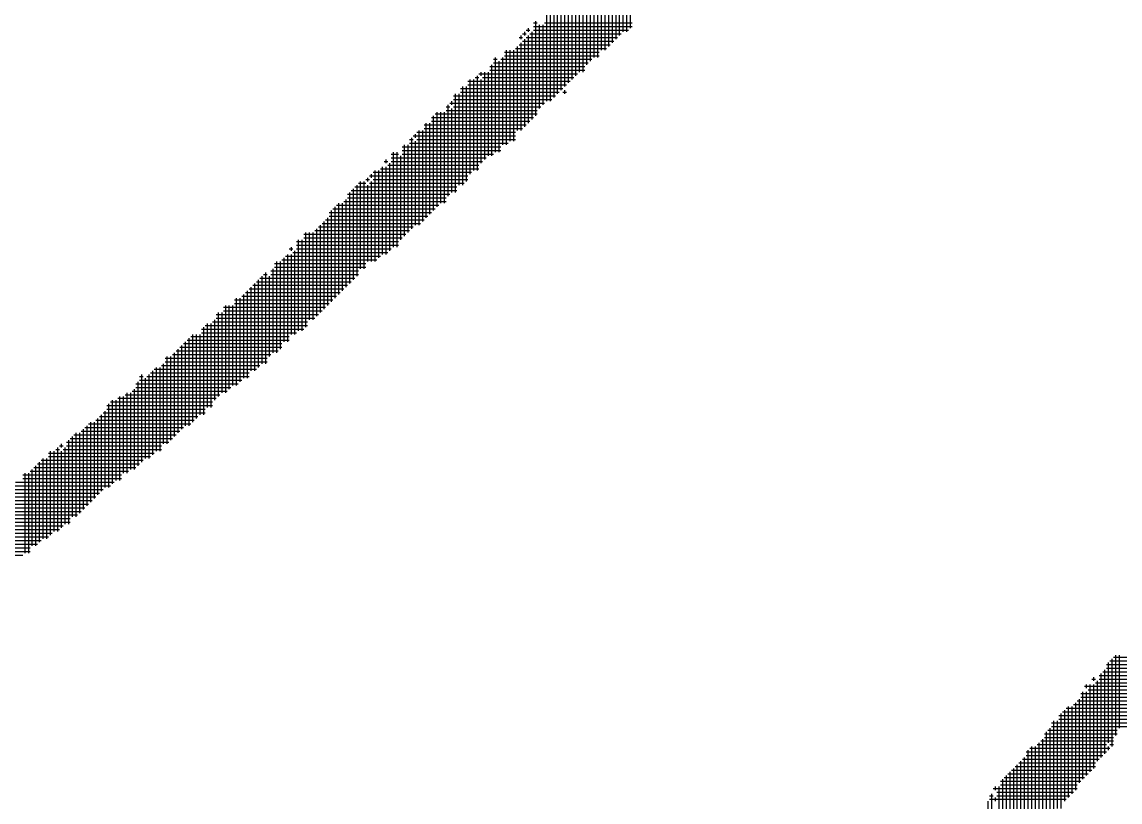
# Model space of a CAD drawing. Header units: feet. Extents: x 0 to 252300, y 0 to 178200.
# Drawn here: x 170906 to 171608, y 8398 to 8897 of the extents above; entities that cross this region are included whole.
import ezdxf

# ---------------------------------------------------------------- set-up
doc = ezdxf.new("R2010")
doc.units = ezdxf.units.FT
doc.header["$LTSCALE"] = 3000
doc.header["$MEASUREMENT"] = 0
doc.layers.add('CX-BORD-LIN1', color=4, linetype='CONTINUOUS')

msp = doc.modelspace()

# ---------------------------------------------------------------- linework, layer by layer
at = {"layer": 'CX-BORD-LIN1'}
for p, q in [((171289.94, 8953.64), (171289.94, 8890.65)), ((171292.27, 8958.31), (171292.27, 8890.65)), ((171294.6, 8958.31), (171294.6, 8892.99)), ((171285.27, 8946.64), (171285.27, 8885.99)), ((171287.6, 8951.31), (171287.6, 8888.32)), ((171275.94, 8939.64), (171275.94, 8878.99)), ((171278.27, 8939.64), (171278.27, 8878.99)), ((171280.6, 8944.31), (171280.6, 8881.32)), ((171282.94, 8944.31), (171282.94, 8883.66)), ((171268.94, 8932.65), (171268.94, 8871.99)), ((171273.61, 8932.65), (171273.61, 8874.33)), ((171266.61, 8930.31), (171266.61, 8869.66)), ((171271.27, 8930.31), (171271.27, 8874.33)), ((171257.28, 8918.65), (171257.28, 8860.33)), ((171259.61, 8920.98), (171259.61, 8862.66)), ((171261.94, 8920.98), (171261.94, 8864.99)), ((171264.28, 8923.31), (171264.28, 8864.99)), ((171247.95, 8911.65), (171247.95, 8851)), ((171250.28, 8916.32), (171250.28, 8853.33)), ((171252.61, 8913.98), (171252.61, 8855.66)), ((171254.94, 8916.32), (171254.94, 8858)), ((171243.28, 8906.98), (171243.28, 8846.33)), ((171245.61, 8909.32), (171245.61, 8848.66)), ((171233.95, 8897.65), (171233.95, 8837)), ((171240.95, 8902.32), (171240.95, 8846.33)), ((171226.95, 8890.65), (171226.95, 8888.32)), ((171228.12, 8891.82), (171230.45, 8891.82)), ((171229.28, 8892.99), (171229.28, 8890.65)), ((171231.62, 8890.65), (171231.62, 8834.67)), ((171232.78, 8896.49), (171235.12, 8896.49)), ((171232.78, 8894.15), (171295.77, 8894.15)), ((171232.78, 8891.82), (171293.44, 8891.82)), ((171236.28, 8895.32), (171236.28, 8841.67)), ((171238.61, 8895.32), (171238.61, 8844)), ((171239.78, 8896.49), (171295.77, 8896.49)), ((171223.45, 8887.16), (171225.78, 8887.16)), ((171223.45, 8882.49), (171281.77, 8882.49)), ((171224.62, 8888.32), (171224.62, 8885.99)), ((171224.62, 8883.66), (171224.62, 8827.67)), ((171225.78, 8889.49), (171228.12, 8889.49)), ((171225.78, 8884.82), (171284.1, 8884.82)), ((171226.95, 8885.99), (171226.95, 8830)), ((171228.12, 8887.16), (171286.44, 8887.16)), ((171229.28, 8888.32), (171229.28, 8832.33)), ((171230.45, 8889.49), (171288.77, 8889.49)), ((171214.12, 8877.82), (171274.77, 8877.82)), ((171214.12, 8875.49), (171274.77, 8875.49)), ((171215.29, 8878.99), (171215.29, 8818.34)), ((171217.62, 8878.99), (171217.62, 8820.67)), ((171219.95, 8878.99), (171219.95, 8820.67)), ((171221.12, 8880.16), (171279.44, 8880.16)), ((171222.28, 8881.32), (171222.28, 8827.67)), ((171204.79, 8868.49), (171265.44, 8868.49)), ((171205.96, 8869.66), (171205.96, 8811.34)), ((171207.12, 8873.16), (171209.45, 8873.16)), ((171207.12, 8870.83), (171267.77, 8870.83)), ((171208.29, 8874.33), (171208.29, 8813.67)), ((171210.62, 8871.99), (171210.62, 8813.67)), ((171211.79, 8873.16), (171270.11, 8873.16)), ((171212.95, 8874.33), (171212.95, 8818.34)), ((171195.46, 8861.49), (171197.79, 8861.49)), ((171196.62, 8862.66), (171196.62, 8802.01)), ((171197.79, 8863.83), (171260.78, 8863.83)), ((171198.96, 8864.99), (171198.96, 8862.66)), ((171200.12, 8861.49), (171258.44, 8861.49)), ((171201.29, 8864.99), (171201.29, 8809.01)), ((171203.62, 8864.99), (171203.62, 8811.34)), ((171204.79, 8866.16), (171265.44, 8866.16)), ((171186.13, 8854.5), (171251.44, 8854.5)), ((171187.29, 8855.66), (171187.29, 8792.68)), ((171189.63, 8855.66), (171189.63, 8795.01)), ((171190.79, 8859.16), (171256.11, 8859.16)), ((171190.79, 8856.83), (171253.78, 8856.83)), ((171191.96, 8860.33), (171191.96, 8799.68)), ((171194.29, 8860.33), (171194.29, 8802.01)), ((171198.96, 8860.33), (171198.96, 8806.67)), ((171181.46, 8849.83), (171246.78, 8849.83)), ((171181.46, 8847.5), (171244.45, 8847.5)), ((171182.63, 8851), (171182.63, 8788.01)), ((171184.96, 8851), (171184.96, 8792.68)), ((171186.13, 8852.16), (171249.11, 8852.16)), ((171251.44, 8852.16), (171253.78, 8852.16)), ((171252.61, 8853.33), (171252.61, 8851)), ((171176.8, 8842.83), (171179.13, 8842.83)), ((171176.8, 8840.5), (171235.12, 8840.5)), ((171177.96, 8844), (171177.96, 8785.68)), ((171179.13, 8845.17), (171239.78, 8845.17)), ((171180.29, 8846.33), (171180.29, 8844)), ((171180.29, 8841.67), (171180.29, 8788.01)), ((171181.46, 8842.83), (171237.45, 8842.83)), ((171167.46, 8835.83), (171232.78, 8835.83)), ((171167.46, 8833.5), (171230.45, 8833.5)), ((171168.63, 8837), (171168.63, 8776.35)), ((171169.8, 8838.17), (171235.12, 8838.17)), ((171170.96, 8839.33), (171170.96, 8778.68)), ((171173.3, 8839.33), (171173.3, 8781.01)), ((171175.63, 8839.33), (171175.63, 8781.01)), ((171158.13, 8826.5), (171221.12, 8826.5)), ((171159.3, 8827.67), (171159.3, 8767.02)), ((171161.63, 8827.67), (171161.63, 8769.35)), ((171162.8, 8831.17), (171228.12, 8831.17)), ((171162.8, 8828.84), (171225.78, 8828.84)), ((171163.96, 8832.33), (171163.96, 8771.68)), ((171166.3, 8832.33), (171166.3, 8774.01)), ((171153.47, 8821.84), (171155.8, 8821.84)), ((171153.47, 8819.5), (171216.45, 8819.5)), ((171154.63, 8823), (171154.63, 8764.68)), ((171155.8, 8824.17), (171221.12, 8824.17)), ((171156.97, 8825.34), (171156.97, 8823)), ((171156.97, 8820.67), (171156.97, 8767.02)), ((171158.13, 8821.84), (171221.12, 8821.84)), ((171141.8, 8812.51), (171146.47, 8812.51)), ((171142.97, 8813.67), (171142.97, 8753.02)), ((171145.3, 8813.67), (171145.3, 8753.02)), ((171148.8, 8817.17), (171211.79, 8817.17)), ((171148.8, 8814.84), (171211.79, 8814.84)), ((171148.8, 8812.51), (171207.12, 8812.51)), ((171149.97, 8818.34), (171149.97, 8760.02)), ((171152.3, 8818.34), (171152.3, 8762.35)), ((171137.14, 8807.84), (171139.47, 8807.84)), ((171138.3, 8809.01), (171138.3, 8806.67)), ((171139.47, 8805.51), (171197.79, 8805.51)), ((171140.64, 8806.67), (171140.64, 8750.69)), ((171141.8, 8810.17), (171202.46, 8810.17)), ((171141.8, 8807.84), (171200.12, 8807.84)), ((171147.64, 8811.34), (171147.64, 8757.69)), ((171127.81, 8798.51), (171190.79, 8798.51)), ((171128.97, 8799.68), (171128.97, 8797.34)), ((171130.14, 8800.84), (171193.12, 8800.84)), ((171131.31, 8802.01), (171131.31, 8743.69)), ((171133.64, 8802.01), (171133.64, 8746.02)), ((171134.8, 8803.17), (171197.79, 8803.17)), ((171135.97, 8804.34), (171135.97, 8748.35)), ((171138.3, 8804.34), (171138.3, 8748.35)), ((171118.48, 8791.51), (171183.79, 8791.51)), ((171119.64, 8792.68), (171119.64, 8734.36)), ((171120.81, 8793.84), (171125.47, 8793.84)), ((171121.97, 8795.01), (171121.97, 8739.02)), ((171124.31, 8795.01), (171124.31, 8739.02)), ((171125.47, 8796.18), (171127.81, 8796.18)), ((171126.64, 8797.34), (171126.64, 8795.01)), ((171126.64, 8792.68), (171126.64, 8743.69)), ((171127.81, 8793.84), (171188.46, 8793.84)), ((171128.97, 8795.01), (171128.97, 8743.69)), ((171130.14, 8796.18), (171190.79, 8796.18)), ((171113.81, 8786.85), (171179.13, 8786.85)), ((171113.81, 8784.51), (171176.8, 8784.51)), ((171114.98, 8788.01), (171114.98, 8729.69)), ((171116.14, 8789.18), (171183.79, 8789.18)), ((171117.31, 8790.34), (171117.31, 8732.02)), ((171104.48, 8777.51), (171169.8, 8777.51)), ((171105.64, 8778.68), (171105.64, 8720.36)), ((171106.81, 8779.85), (171172.13, 8779.85)), ((171107.98, 8781.01), (171107.98, 8722.69)), ((171110.31, 8781.01), (171110.31, 8725.03)), ((171111.48, 8782.18), (171176.8, 8782.18)), ((171112.64, 8783.35), (171112.64, 8727.36)), ((171099.81, 8770.52), (171162.8, 8770.52)), ((171100.98, 8771.68), (171100.98, 8715.69)), ((171102.15, 8775.18), (171167.46, 8775.18)), ((171102.15, 8772.85), (171165.13, 8772.85)), ((171103.31, 8776.35), (171103.31, 8718.03)), ((171092.81, 8763.52), (171153.47, 8763.52)), ((171093.98, 8764.68), (171093.98, 8708.7)), ((171095.15, 8765.85), (171155.8, 8765.85)), ((171096.31, 8767.02), (171096.31, 8711.03)), ((171097.48, 8768.18), (171160.47, 8768.18)), ((171098.65, 8769.35), (171098.65, 8713.36)), ((171081.15, 8756.52), (171146.47, 8756.52)), ((171082.32, 8757.69), (171082.32, 8699.37)), ((171084.65, 8757.69), (171084.65, 8699.37)), ((171085.82, 8761.18), (171151.13, 8761.18)), ((171085.82, 8758.85), (171148.8, 8758.85)), ((171086.98, 8762.35), (171086.98, 8701.7)), ((171089.32, 8762.35), (171089.32, 8706.36)), ((171091.65, 8762.35), (171091.65, 8706.36)), ((171076.48, 8751.85), (171078.82, 8751.85)), ((171077.65, 8753.02), (171077.65, 8750.69)), ((171078.82, 8749.52), (171139.47, 8749.52)), ((171079.98, 8750.69), (171079.98, 8697.03)), ((171081.15, 8754.19), (171146.47, 8754.19)), ((171081.15, 8751.85), (171141.8, 8751.85)), ((171067.15, 8742.52), (171125.47, 8742.52)), ((171068.32, 8743.69), (171068.32, 8685.37)), ((171070.65, 8743.69), (171070.65, 8687.7)), ((171071.82, 8744.85), (171132.47, 8744.85)), ((171072.99, 8746.02), (171072.99, 8692.37)), ((171074.15, 8747.19), (171134.8, 8747.19)), ((171075.32, 8748.35), (171075.32, 8692.37)), ((171077.65, 8748.35), (171077.65, 8697.03)), ((171060.16, 8735.52), (171062.49, 8735.52)), ((171061.32, 8736.69), (171061.32, 8678.37)), ((171064.82, 8737.86), (171120.81, 8737.86)), ((171064.82, 8735.52), (171120.81, 8735.52)), ((171065.99, 8739.02), (171065.99, 8685.37)), ((171067.15, 8740.19), (171125.47, 8740.19)), ((171053.16, 8728.53), (171113.81, 8728.53)), ((171054.32, 8729.69), (171054.32, 8673.7)), ((171055.49, 8730.86), (171116.14, 8730.86)), ((171056.66, 8732.02), (171056.66, 8676.04)), ((171057.82, 8733.19), (171118.48, 8733.19)), ((171058.99, 8734.36), (171058.99, 8678.37)), ((171063.65, 8734.36), (171063.65, 8683.04)), ((171046.16, 8721.53), (171106.81, 8721.53)), ((171047.32, 8722.69), (171047.32, 8669.04)), ((171048.49, 8723.86), (171109.14, 8723.86)), ((171049.66, 8725.03), (171049.66, 8669.04)), ((171050.82, 8726.19), (171111.48, 8726.19)), ((171051.99, 8727.36), (171051.99, 8673.7)), ((171034.49, 8714.53), (171099.81, 8714.53)), ((171035.66, 8715.69), (171035.66, 8659.71)), ((171037.99, 8715.69), (171037.99, 8662.04)), ((171040.33, 8715.69), (171040.33, 8664.37)), ((171041.49, 8719.19), (171104.48, 8719.19)), ((171041.49, 8716.86), (171102.15, 8716.86)), ((171042.66, 8720.36), (171042.66, 8664.37)), ((171044.99, 8720.36), (171044.99, 8666.71)), ((171029.83, 8709.86), (171095.15, 8709.86)), ((171029.83, 8707.53), (171092.81, 8707.53)), ((171031, 8711.03), (171031, 8657.37)), ((171033.33, 8711.03), (171033.33, 8659.71)), ((171034.49, 8712.2), (171097.48, 8712.2)), ((171020.5, 8700.53), (171085.82, 8700.53)), ((171021.66, 8701.7), (171021.66, 8645.71)), ((171022.83, 8702.86), (171088.15, 8702.86)), ((171024, 8704.03), (171024, 8650.38)), ((171026.33, 8704.03), (171026.33, 8650.38)), ((171027.5, 8705.2), (171088.15, 8705.2)), ((171028.66, 8706.36), (171028.66, 8655.04)), ((171011.17, 8693.53), (171076.48, 8693.53)), ((171012.33, 8694.7), (171012.33, 8638.71)), ((171013.5, 8695.87), (171076.48, 8695.87)), ((171014.67, 8697.03), (171014.67, 8641.05)), ((171017, 8697.03), (171017, 8643.38)), ((171019.33, 8697.03), (171019.33, 8645.71)), ((171020.5, 8698.2), (171081.15, 8698.2)), ((171004.17, 8686.53), (171069.49, 8686.53)), ((171005.33, 8687.7), (171005.33, 8634.05)), ((171006.5, 8688.87), (171071.82, 8688.87)), ((171007.67, 8690.03), (171007.67, 8636.38)), ((171008.83, 8691.2), (171071.82, 8691.2)), ((171010, 8692.37), (171010, 8638.71)), ((170997.17, 8681.87), (171062.49, 8681.87)), ((170997.17, 8679.54), (171062.49, 8679.54)), ((170998.34, 8683.04), (170998.34, 8627.05)), ((171000.67, 8683.04), (171000.67, 8629.38)), ((171001.84, 8684.2), (171064.82, 8684.2)), ((171003, 8685.37), (171003, 8631.71)), ((170987.84, 8672.54), (171050.82, 8672.54)), ((170989, 8673.7), (170989, 8620.05)), ((170990.17, 8674.87), (171055.49, 8674.87)), ((170991.34, 8676.04), (170991.34, 8622.38)), ((170993.67, 8676.04), (170993.67, 8622.38)), ((170994.84, 8677.2), (171057.82, 8677.2)), ((170996, 8678.37), (170996, 8627.05)), ((170978.51, 8665.54), (171043.83, 8665.54)), ((170979.67, 8666.71), (170979.67, 8613.05)), ((170980.84, 8670.21), (170983.17, 8670.21)), ((170980.84, 8667.87), (171046.16, 8667.87)), ((170982.01, 8671.37), (170982.01, 8615.38)), ((170984.34, 8669.04), (170984.34, 8617.72)), ((170985.51, 8670.21), (171050.82, 8670.21)), ((170986.67, 8671.37), (170986.67, 8617.72)), ((170971.51, 8658.54), (171032.16, 8658.54)), ((170972.68, 8659.71), (170972.68, 8608.39)), ((170975.01, 8659.71), (170975.01, 8610.72)), ((170976.17, 8660.87), (171036.83, 8660.87)), ((170977.34, 8662.04), (170977.34, 8610.72)), ((170978.51, 8663.21), (171039.16, 8663.21)), ((170959.84, 8651.54), (171027.5, 8651.54)), ((170961.01, 8652.71), (170961.01, 8599.05)), ((170962.18, 8653.88), (171027.5, 8653.88)), ((170963.34, 8655.04), (170963.34, 8601.39)), ((170965.68, 8655.04), (170965.68, 8603.72)), ((170966.84, 8656.21), (171029.83, 8656.21)), ((170968.01, 8657.37), (170968.01, 8603.72)), ((170970.34, 8657.37), (170970.34, 8608.39)), ((170955.18, 8644.54), (171018.16, 8644.54)), ((170956.35, 8645.71), (170956.35, 8596.72)), ((170957.51, 8646.88), (171022.83, 8646.88)), ((170958.68, 8648.04), (170958.68, 8599.05)), ((170959.84, 8649.21), (171022.83, 8649.21)), ((170945.85, 8637.55), (171008.83, 8637.55)), ((170947.01, 8638.71), (170947.01, 8587.39)), ((170948.18, 8639.88), (171013.5, 8639.88)), ((170949.35, 8641.05), (170949.35, 8589.72)), ((170951.68, 8641.05), (170951.68, 8592.06)), ((170952.85, 8642.21), (171015.83, 8642.21)), ((170954.01, 8643.38), (170954.01, 8594.39)), ((170936.52, 8630.55), (171001.84, 8630.55)), ((170937.68, 8631.71), (170937.68, 8580.39)), ((170938.85, 8632.88), (171004.17, 8632.88)), ((170940.02, 8634.05), (170940.02, 8580.39)), ((170942.35, 8634.05), (170942.35, 8582.73)), ((170943.52, 8635.21), (171006.5, 8635.21)), ((170944.68, 8636.38), (170944.68, 8585.06)), ((170927.19, 8623.55), (170929.52, 8623.55)), ((170928.35, 8624.72), (170928.35, 8571.06)), ((170929.52, 8625.88), (170931.85, 8625.88)), ((170930.68, 8627.05), (170930.68, 8624.72)), ((170931.85, 8623.55), (170994.84, 8623.55)), ((170933.02, 8624.72), (170933.02, 8575.73)), ((170934.18, 8628.21), (170999.5, 8628.21)), ((170934.18, 8625.88), (170994.84, 8625.88)), ((170935.35, 8629.38), (170935.35, 8575.73)), ((170917.85, 8616.55), (170983.17, 8616.55)), ((170919.02, 8617.72), (170919.02, 8566.4)), ((170921.35, 8617.72), (170921.35, 8566.4)), ((170922.52, 8621.22), (170990.17, 8621.22)), ((170922.52, 8618.88), (170987.84, 8618.88)), ((170923.69, 8622.38), (170923.69, 8568.73)), ((170926.02, 8622.38), (170926.02, 8571.06)), ((170930.68, 8622.38), (170930.68, 8573.39)), ((170910.86, 8609.55), (170973.84, 8609.55)), ((170912.02, 8610.72), (170912.02, 8561.73)), ((170913.19, 8611.89), (170978.51, 8611.89)), ((170914.36, 8613.05), (170914.36, 8561.73)), ((170915.52, 8614.22), (170980.84, 8614.22)), ((170916.69, 8615.38), (170916.69, 8564.06)), ((170901.52, 8602.55), (170964.51, 8602.55)), ((170906.19, 8607.22), (170969.18, 8607.22)), ((170906.19, 8604.89), (170969.18, 8604.89)), ((170907.36, 8608.39), (170907.36, 8557.06)), ((170909.69, 8608.39), (170909.69, 8557.06)), ((170892.19, 8597.89), (170957.51, 8597.89)), ((170892.19, 8595.56), (170955.18, 8595.56)), ((170896.86, 8600.22), (170962.18, 8600.22)), ((170885.2, 8588.56), (170948.18, 8588.56)), ((170887.53, 8593.22), (170952.85, 8593.22)), ((170887.53, 8590.89), (170950.51, 8590.89)), ((170871.2, 8581.56), (170941.18, 8581.56)), ((170875.86, 8583.89), (170943.52, 8583.89)), ((170878.2, 8586.22), (170945.85, 8586.22)), ((170864.2, 8574.56), (170931.85, 8574.56)), ((170866.53, 8576.89), (170936.52, 8576.89)), ((170868.87, 8579.23), (170936.52, 8579.23)), ((170852.54, 8567.56), (170922.52, 8567.56)), ((170854.87, 8569.89), (170924.85, 8569.89)), ((170857.2, 8572.23), (170929.52, 8572.23)), ((170845.54, 8560.56), (170910.86, 8560.56)), ((170847.87, 8565.23), (170917.85, 8565.23)), ((170847.87, 8562.9), (170915.52, 8562.9)), ((170833.87, 8555.9), (170906.19, 8555.9)), ((170840.87, 8558.23), (170910.86, 8558.23)), ((171602.53, 8489.41), (171602.53, 8433.43)), ((171603.7, 8490.58), (171657.35, 8490.58)), ((171604.86, 8491.75), (171604.86, 8440.42)), ((171607.2, 8491.75), (171607.2, 8445.09)), ((171597.87, 8482.41), (171597.87, 8428.76)), ((171599.03, 8485.91), (171650.35, 8485.91)), ((171599.03, 8483.58), (171648.02, 8483.58)), ((171600.2, 8487.08), (171600.2, 8435.76)), ((171601.36, 8488.25), (171652.69, 8488.25)), ((171589.7, 8476.58), (171592.03, 8476.58)), ((171590.87, 8477.75), (171590.87, 8475.42)), ((171593.2, 8475.42), (171593.2, 8424.09)), ((171594.37, 8478.92), (171645.69, 8478.92)), ((171594.37, 8476.58), (171636.36, 8476.58)), ((171595.53, 8480.08), (171595.53, 8426.43)), ((171596.7, 8481.25), (171645.69, 8481.25)), ((171583.87, 8468.42), (171583.87, 8412.43)), ((171585.04, 8471.92), (171636.36, 8471.92)), ((171586.2, 8473.08), (171586.2, 8470.75)), ((171586.2, 8468.42), (171586.2, 8414.76)), ((171587.37, 8469.58), (171636.36, 8469.58)), ((171588.53, 8473.08), (171588.53, 8417.1)), ((171590.87, 8473.08), (171590.87, 8419.43)), ((171592.03, 8474.25), (171641.02, 8474.25)), ((171579.2, 8461.42), (171579.2, 8405.43)), ((171580.37, 8462.59), (171629.36, 8462.59)), ((171581.54, 8463.75), (171581.54, 8410.1)), ((171582.7, 8467.25), (171627.03, 8467.25)), ((171582.7, 8464.92), (171631.69, 8464.92)), ((171569.87, 8454.42), (171569.87, 8393.77)), ((171571.04, 8455.59), (171617.69, 8455.59)), ((171572.2, 8456.75), (171572.2, 8398.43)), ((171573.37, 8457.92), (171620.03, 8457.92)), ((171574.54, 8459.09), (171574.54, 8400.77)), ((171576.87, 8459.09), (171576.87, 8403.1)), ((171578.04, 8460.25), (171627.03, 8460.25)), ((171564.04, 8448.59), (171615.36, 8448.59)), ((171565.21, 8449.76), (171565.21, 8391.44)), ((171567.54, 8449.76), (171567.54, 8393.77)), ((171568.71, 8453.25), (171615.36, 8453.25)), ((171568.71, 8450.92), (171617.69, 8450.92)), ((171559.37, 8441.59), (171606.03, 8441.59)), ((171560.54, 8442.76), (171560.54, 8389.1)), ((171561.71, 8443.92), (171606.03, 8443.92)), ((171562.87, 8445.09), (171562.87, 8389.1)), ((171564.04, 8446.26), (171615.36, 8446.26)), ((171551.21, 8433.43), (171551.21, 8379.77)), ((171553.54, 8433.43), (171553.54, 8379.77)), ((171554.71, 8434.59), (171599.03, 8434.59)), ((171555.88, 8435.76), (171555.88, 8384.44)), ((171557.04, 8436.93), (171603.7, 8436.93)), ((171558.21, 8438.09), (171558.21, 8382.1)), ((171559.37, 8439.26), (171603.7, 8439.26)), ((171600.2, 8433.43), (171600.2, 8431.09)), ((171601.36, 8434.59), (171603.7, 8434.59)), ((171546.54, 8426.43), (171546.54, 8375.11)), ((171547.71, 8429.93), (171599.03, 8429.93)), ((171547.71, 8427.59), (171596.7, 8427.59)), ((171548.88, 8431.09), (171548.88, 8375.11)), ((171550.04, 8432.26), (171601.36, 8432.26)), ((171539.55, 8419.43), (171539.55, 8368.11)), ((171540.71, 8420.6), (171592.03, 8420.6)), ((171541.88, 8421.76), (171541.88, 8363.44)), ((171543.04, 8422.93), (171592.03, 8422.93)), ((171544.21, 8424.09), (171544.21, 8368.11)), ((171545.38, 8425.26), (171594.37, 8425.26)), ((171532.55, 8412.43), (171532.55, 8356.44)), ((171533.71, 8413.6), (171585.04, 8413.6)), ((171534.88, 8414.76), (171534.88, 8361.11)), ((171536.05, 8415.93), (171587.37, 8415.93)), ((171537.21, 8417.1), (171537.21, 8358.78)), ((171538.38, 8418.26), (171589.7, 8418.26)), ((171526.72, 8406.6), (171580.37, 8406.6)), ((171527.88, 8407.77), (171527.88, 8405.43)), ((171530.21, 8407.77), (171530.21, 8351.78)), ((171531.38, 8411.26), (171582.7, 8411.26)), ((171531.38, 8408.93), (171580.37, 8408.93)), ((171523.22, 8398.43), (171523.22, 8344.78)), ((171524.38, 8401.93), (171526.72, 8401.93)), ((171524.38, 8399.6), (171573.37, 8399.6)), ((171525.55, 8403.1), (171525.55, 8349.45)), ((171527.88, 8400.77), (171527.88, 8398.43)), ((171529.05, 8404.27), (171578.04, 8404.27)), ((171529.05, 8401.93), (171575.7, 8401.93))]:
    msp.add_line(p, q, dxfattribs=at)

doc.saveas('drawing.dxf')
